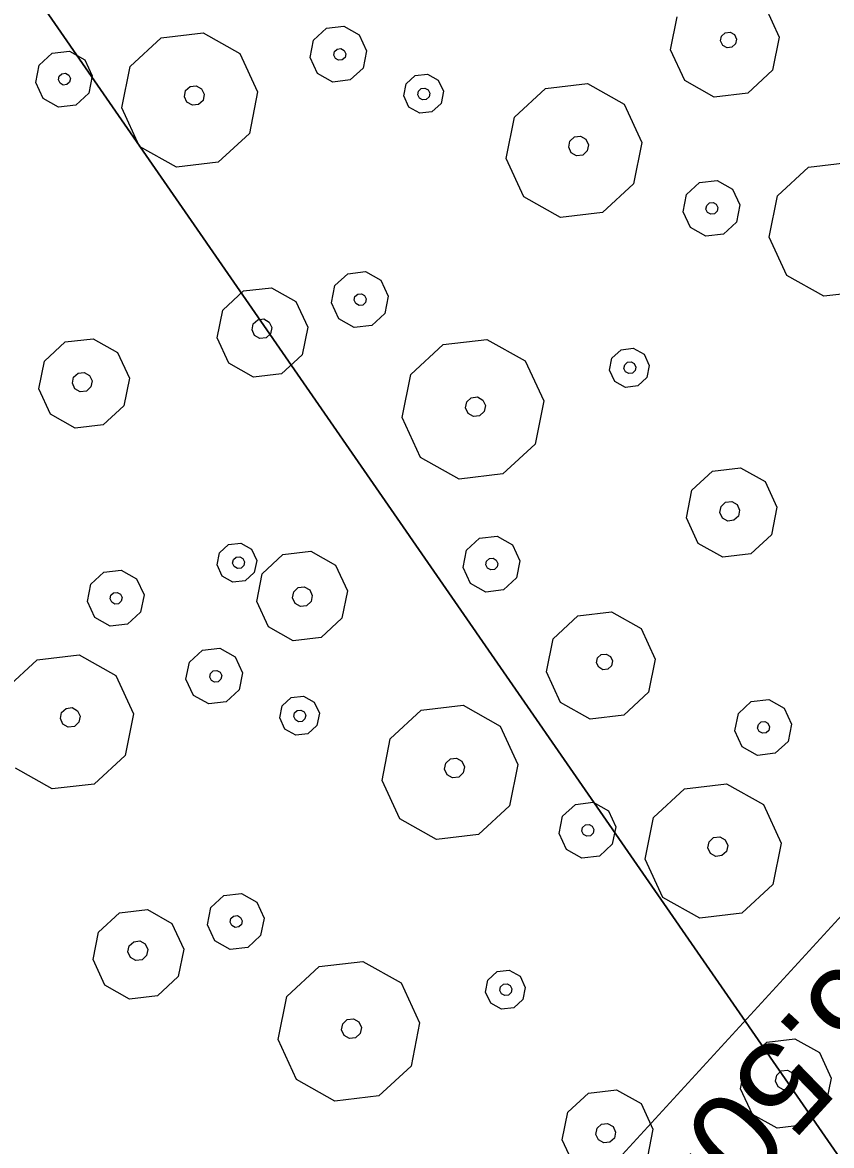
# Model space of a CAD drawing. Header units: metres. Extents: x -2858 to 512, y -1995 to 1252.
# Drawn here: x -947.26 to -944.988, y -864.477 to -861.324 of the extents above; entities that cross this region are included whole.
import ezdxf
from ezdxf.enums import TextEntityAlignment as Align

# ---------------------------------------------------------------- set-up
doc = ezdxf.new("R2010")
doc.units = ezdxf.units.M
doc.layers.add('Calque commun', color=7, linetype='Continuous')
doc.layers.add('Textes', color=7, linetype='Continuous')
doc.styles.add('Arial17', font='arial.ttf', dxfattribs={"height": 0.253354})

# ---------------------------------------------------------------- blocks, each defined once
blk = doc.blocks.new('toitvillacinqbismi9')
at = {"layer": 'Calque commun', "color": 9, "linetype": 'Continuous', "lineweight": -2}
mesh = blk.add_polyface(dxfattribs=at)
corners = [(17.0215, 33.5933), (10.4215, 26.4286), (17.0215, 24.5933), (-2.569, 33.5933), (10.6215, 35.4286), (-2.569, 35.4286), (10.4215, 24.5933), (-8.969, 33.5933), (-8.9785, 24.5933), (-2.3861, 26.4286), (-2.3861, 24.5933), (10.6215, 33.5933), (17.8815, 39.3192), (17.8815, 45.9286), (8.8815, 45.9286), (8.8815, 39.3192)]
mesh.append_faces([[corners[k] for k in face] for face in [(12, 13, 14, 15)]], dxfattribs={"color": 9})
mesh.append_faces([[corners[k] for k in face] for face in [(3, 4, 5)]], dxfattribs={"vtx0": -1, "color": 9})
mesh.append_faces([[corners[k] for k in face] for face in [(0, 1, 2)]], dxfattribs={"vtx0": -1, "vtx1": -1, "color": 9})
mesh.append_faces([[corners[k] for k in face] for face in [(11, 3, 1)]], dxfattribs={"vtx0": -1, "vtx1": -1, "vtx2": -1, "color": 9})
mesh.append_faces([[corners[k] for k in face] for face in [(3, 9, 1)]], dxfattribs={"vtx0": -1, "vtx2": -1, "color": 9})
mesh.append_faces([[corners[k] for k in face] for face in [(7, 8, 9), (0, 11, 1), (3, 7, 9), (11, 4, 3)]], dxfattribs={"vtx1": -1, "vtx2": -1, "color": 9})
mesh.append_faces([[corners[k] for k in face] for face in [(1, 6, 2), (8, 10, 9)]], dxfattribs={"vtx2": -1, "color": 9})
blk = doc.blocks.new('pattern')
at = {"layer": 'Calque commun', "color": 54, "linetype": 'Continuous', "lineweight": 9}
for p, q in [((66.4302, 72.1692), (66.4984, 72.2094)), ((66.4984, 72.2094), (66.5771, 72.2019)), ((66.5771, 72.2019), (66.6364, 72.1496)), ((66.3988, 72.0966), (66.4302, 72.1692)), ((66.6364, 72.1496), (66.6536, 72.0724)), ((66.416, 72.0194), (66.3988, 72.0966)), ((66.4918, 72.0793), (66.4986, 72.0951)), ((66.4955, 72.0624), (66.4918, 72.0793)), ((66.4986, 72.0951), (66.5135, 72.1039)), ((66.5135, 72.1039), (66.5308, 72.1023)), ((66.5308, 72.1023), (66.5437, 72.0909)), ((66.5437, 72.0909), (66.5475, 72.074)), ((66.5085, 72.0509), (66.4955, 72.0624)), ((66.5257, 72.0493), (66.5085, 72.0509)), ((66.5406, 72.0581), (66.5257, 72.0493)), ((66.5475, 72.074), (66.5406, 72.0581)), ((66.6536, 72.0724), (66.6221, 71.9998)), ((66.4753, 71.9671), (66.416, 72.0194)), ((66.6221, 71.9998), (66.554, 71.9596)), ((66.554, 71.9596), (66.4753, 71.9671)), ((66.8708, 71.8916), (66.9389, 71.9319)), ((66.8393, 71.8191), (66.8708, 71.8916)), ((66.9467, 71.8191), (66.9616, 71.8279)), ((66.9616, 71.8279), (66.9788, 71.8262)), ((66.9788, 71.8262), (66.9918, 71.8148)), ((66.8565, 71.7419), (66.8393, 71.8191)), ((66.9398, 71.8032), (66.9467, 71.8191)), ((66.9435, 71.7863), (66.9398, 71.8032)), ((66.9955, 71.7979), (66.9886, 71.782)), ((66.9918, 71.8148), (66.9955, 71.7979)), ((67.0942, 71.7948), (67.0627, 71.7222)), ((66.9565, 71.7749), (66.9435, 71.7863)), ((66.9737, 71.7732), (66.9565, 71.7749)), ((66.9886, 71.782), (66.9737, 71.7732)), ((66.9158, 71.6895), (66.8565, 71.7419)), ((67.0627, 71.7222), (66.9946, 71.682)), ((66.0324, 71.6241), (66.1345, 71.6844)), ((66.1345, 71.6844), (66.2527, 71.6732)), ((66.2527, 71.6732), (66.3416, 71.5946)), ((66.9946, 71.682), (66.9158, 71.6895)), ((65.9851, 71.5152), (66.0324, 71.6241)), ((66.3416, 71.5946), (66.3674, 71.4788)), ((66.0109, 71.3994), (65.9851, 71.5152)), ((66.1304, 71.501), (66.1373, 71.5169)), ((66.1373, 71.5169), (66.1522, 71.5257)), ((66.1522, 71.5257), (66.1694, 71.524)), ((66.1694, 71.524), (66.1824, 71.5126)), ((66.1824, 71.5126), (66.1862, 71.4957)), ((66.1342, 71.4841), (66.1304, 71.501)), ((66.1472, 71.4727), (66.1342, 71.4841)), ((66.1793, 71.4798), (66.1644, 71.471)), ((66.1862, 71.4957), (66.1793, 71.4798)), ((66.3674, 71.4788), (66.3202, 71.3699)), ((65.7639, 71.423), (65.8065, 71.4482)), ((65.8065, 71.4482), (65.8557, 71.4435)), ((66.1644, 71.471), (66.1472, 71.4727)), ((65.7442, 71.3777), (65.7639, 71.423)), ((65.8557, 71.4435), (65.8928, 71.4108)), ((65.8105, 71.3821), (65.8195, 71.3874)), ((65.8195, 71.3874), (65.8298, 71.3864)), ((65.8298, 71.3864), (65.8376, 71.3795)), ((65.8928, 71.4108), (65.9035, 71.3625)), ((66.0999, 71.3209), (66.0109, 71.3994)), ((65.755, 71.3294), (65.7442, 71.3777)), ((65.8064, 71.3725), (65.8105, 71.3821)), ((65.8087, 71.3624), (65.8064, 71.3725)), ((65.8165, 71.3555), (65.8087, 71.3624)), ((65.8268, 71.3546), (65.8165, 71.3555)), ((65.8357, 71.3598), (65.8268, 71.3546)), ((65.8399, 71.3694), (65.8357, 71.3598)), ((65.8376, 71.3795), (65.8399, 71.3694)), ((65.9035, 71.3625), (65.8838, 71.3171)), ((66.3202, 71.3699), (66.218, 71.3096)), ((66.7998, 71.3274), (66.8136, 71.3591)), ((66.8136, 71.3591), (66.8434, 71.3767)), ((66.8434, 71.3767), (66.8778, 71.3734)), ((66.8778, 71.3734), (66.9038, 71.3505)), ((65.792, 71.2967), (65.755, 71.3294)), ((66.218, 71.3096), (66.0999, 71.3209)), ((66.8073, 71.2936), (66.7998, 71.3274)), ((66.8376, 71.3245), (66.8417, 71.334)), ((66.8398, 71.3144), (66.8376, 71.3245)), ((66.8417, 71.334), (66.8507, 71.3393)), ((66.8507, 71.3393), (66.861, 71.3383)), ((66.861, 71.3383), (66.8688, 71.3315)), ((66.871, 71.3213), (66.8669, 71.3118)), ((66.8688, 71.3315), (66.871, 71.3213)), ((66.9038, 71.3505), (66.9113, 71.3167)), ((65.8413, 71.292), (65.792, 71.2967)), ((65.8838, 71.3171), (65.8413, 71.292)), ((66.8333, 71.2707), (66.8073, 71.2936)), ((66.8476, 71.3075), (66.8398, 71.3144)), ((66.858, 71.3065), (66.8476, 71.3075)), ((66.8669, 71.3118), (66.858, 71.3065)), ((66.9113, 71.3167), (66.8975, 71.285)), ((66.3082, 71.2481), (66.3508, 71.2732)), ((66.3508, 71.2732), (66.4, 71.2685)), ((66.4, 71.2685), (66.4371, 71.2358)), ((66.8677, 71.2674), (66.8333, 71.2707)), ((66.8975, 71.285), (66.8677, 71.2674)), ((67.0853, 71.2048), (67.1917, 71.2676)), ((67.1917, 71.2676), (67.3148, 71.2559)), ((66.2885, 71.2027), (66.3082, 71.2481)), ((66.4371, 71.2358), (66.4478, 71.1875)), ((67.3148, 71.2559), (67.4074, 71.1741)), ((66.2993, 71.1544), (66.2885, 71.2027)), ((66.3507, 71.1976), (66.3549, 71.2071)), ((66.353, 71.1874), (66.3507, 71.1976)), ((66.3549, 71.2071), (66.3638, 71.2124)), ((66.3638, 71.2124), (66.3741, 71.2114)), ((66.3741, 71.2114), (66.3819, 71.2045)), ((66.3842, 71.1944), (66.3801, 71.1849)), ((66.3819, 71.2045), (66.3842, 71.1944)), ((67.0361, 71.0914), (67.0853, 71.2048)), ((66.3608, 71.1806), (66.353, 71.1874)), ((66.3711, 71.1796), (66.3608, 71.1806)), ((66.3801, 71.1849), (66.3711, 71.1796)), ((66.4478, 71.1875), (66.4281, 71.1422)), ((67.4074, 71.1741), (67.4343, 71.0534)), ((66.3364, 71.1217), (66.2993, 71.1544)), ((66.4281, 71.1422), (66.3856, 71.117)), ((66.3856, 71.117), (66.3364, 71.1217)), ((67.2042, 71.0915), (67.2191, 71.1003)), ((67.2191, 71.1003), (67.2363, 71.0987)), ((67.063, 70.9707), (67.0361, 71.0914)), ((67.1973, 71.0756), (67.2042, 71.0915)), ((67.2011, 71.0588), (67.1973, 71.0756)), ((67.2363, 71.0987), (67.2493, 71.0872)), ((67.2531, 71.0703), (67.2462, 71.0545)), ((67.2493, 71.0872), (67.2531, 71.0703)), ((65.8833, 71.0161), (65.965, 71.0643)), ((65.965, 71.0643), (66.0595, 71.0553)), ((66.0595, 71.0553), (66.1307, 70.9925)), ((67.2141, 71.0473), (67.2011, 71.0588)), ((67.2313, 71.0457), (67.2141, 71.0473)), ((67.2462, 71.0545), (67.2313, 71.0457)), ((67.4343, 71.0534), (67.3851, 70.94)), ((65.3376, 70.9865), (65.4058, 71.0267)), ((65.4058, 71.0267), (65.4845, 71.0192)), ((65.4845, 71.0192), (65.5438, 70.9668)), ((65.8455, 70.929), (65.8833, 71.0161)), ((65.3062, 70.9139), (65.3376, 70.9865)), ((66.1307, 70.9925), (66.1513, 70.8998)), ((66.3608, 70.9261), (66.463, 70.9865)), ((66.463, 70.9865), (66.5811, 70.9752)), ((66.5811, 70.9752), (66.6701, 70.8967)), ((65.5438, 70.9668), (65.561, 70.8896)), ((67.1557, 70.8889), (67.063, 70.9707)), ((65.3234, 70.8367), (65.3062, 70.9139)), ((65.4066, 70.898), (65.4135, 70.9139)), ((65.4135, 70.9139), (65.4284, 70.9227)), ((65.4284, 70.9227), (65.4456, 70.9211)), ((65.4456, 70.9211), (65.4586, 70.9096)), ((65.8661, 70.8363), (65.8455, 70.929)), ((65.9617, 70.9176), (65.9672, 70.9303)), ((65.9647, 70.9041), (65.9617, 70.9176)), ((65.9672, 70.9303), (65.9792, 70.9373)), ((65.9792, 70.9373), (65.9929, 70.936)), ((65.9929, 70.936), (66.0033, 70.9269)), ((66.0063, 70.9134), (66.0008, 70.9007)), ((66.0033, 70.9269), (66.0063, 70.9134)), ((66.3136, 70.8173), (66.3608, 70.9261)), ((67.3851, 70.94), (67.2787, 70.8772)), ((65.4104, 70.8811), (65.4066, 70.898)), ((65.4233, 70.8697), (65.4104, 70.8811)), ((65.4623, 70.8927), (65.4555, 70.8768)), ((65.4586, 70.9096), (65.4623, 70.8927)), ((65.561, 70.8896), (65.5295, 70.817)), ((65.9751, 70.8949), (65.9647, 70.9041)), ((65.9889, 70.8936), (65.9751, 70.8949)), ((66.0008, 70.9007), (65.9889, 70.8936)), ((66.1513, 70.8998), (66.1136, 70.8128)), ((66.6701, 70.8967), (66.6959, 70.7809)), ((67.2787, 70.8772), (67.1557, 70.8889)), ((65.4406, 70.868), (65.4233, 70.8697)), ((65.4555, 70.8768), (65.4406, 70.868)), ((65.3827, 70.7843), (65.3234, 70.8367)), ((65.5295, 70.817), (65.4614, 70.7768)), ((65.9373, 70.7735), (65.8661, 70.8363)), ((66.3394, 70.7014), (66.3136, 70.8173)), ((66.4589, 70.8031), (66.4658, 70.8189)), ((66.4658, 70.8189), (66.4807, 70.8277)), ((66.4807, 70.8277), (66.4979, 70.8261)), ((66.4979, 70.8261), (66.5109, 70.8146)), ((65.4614, 70.7768), (65.3827, 70.7843)), ((66.1136, 70.8128), (66.0318, 70.7645)), ((66.4626, 70.7862), (66.4589, 70.8031)), ((66.4756, 70.7747), (66.4626, 70.7862)), ((66.5146, 70.7977), (66.5078, 70.7819)), ((66.5109, 70.8146), (66.5146, 70.7977)), ((64.7195, 70.768), (64.8084, 70.6894)), ((66.0318, 70.7645), (65.9373, 70.7735)), ((66.4929, 70.7731), (66.4756, 70.7747)), ((66.5078, 70.7819), (66.4929, 70.7731)), ((66.6959, 70.7809), (66.6487, 70.672)), ((66.4284, 70.6229), (66.3394, 70.7014)), ((67.1577, 70.6832), (67.2003, 70.7084)), ((67.2003, 70.7084), (67.2495, 70.7037)), ((67.2495, 70.7037), (67.2865, 70.6709)), ((64.8084, 70.6894), (64.8342, 70.5736)), ((66.6487, 70.672), (66.5465, 70.6117)), ((67.138, 70.6379), (67.1577, 70.6832)), ((67.2865, 70.6709), (67.2973, 70.6227)), ((67.1488, 70.5896), (67.138, 70.6379)), ((67.2002, 70.6327), (67.2043, 70.6423)), ((67.2025, 70.6226), (67.2002, 70.6327)), ((67.2043, 70.6423), (67.2133, 70.6475)), ((67.2133, 70.6475), (67.2236, 70.6466)), ((67.2236, 70.6466), (67.2314, 70.6397)), ((67.2337, 70.6295), (67.2295, 70.62)), ((67.2314, 70.6397), (67.2337, 70.6295)), ((66.5465, 70.6117), (66.4284, 70.6229)), ((67.2103, 70.6157), (67.2025, 70.6226)), ((67.2206, 70.6147), (67.2103, 70.6157)), ((67.2295, 70.62), (67.2206, 70.6147)), ((67.2973, 70.6227), (67.2776, 70.5773)), ((67.3727, 70.5729), (67.4409, 70.6131)), ((67.4409, 70.6131), (67.5196, 70.6056)), ((67.5196, 70.6056), (67.5789, 70.5532)), ((64.8342, 70.5736), (64.787, 70.4647)), ((65.9312, 70.5488), (65.9737, 70.5739)), ((65.9737, 70.5739), (66.0229, 70.5692)), ((66.0229, 70.5692), (66.06, 70.5365)), ((67.1858, 70.5569), (67.1488, 70.5896)), ((67.2776, 70.5773), (67.235, 70.5522)), ((67.3413, 70.5003), (67.3727, 70.5729)), ((65.9115, 70.5034), (65.9312, 70.5488)), ((66.06, 70.5365), (66.0708, 70.4882)), ((67.235, 70.5522), (67.1858, 70.5569)), ((67.5789, 70.5532), (67.5961, 70.476)), ((65.9222, 70.4551), (65.9115, 70.5034)), ((65.9737, 70.4983), (65.9778, 70.5078)), ((65.9778, 70.5078), (65.9867, 70.5131)), ((65.9867, 70.5131), (65.9971, 70.5121)), ((65.9971, 70.5121), (66.0049, 70.5052)), ((66.0049, 70.5052), (66.0071, 70.4951)), ((67.4411, 70.4988), (67.456, 70.5076)), ((67.456, 70.5076), (67.4733, 70.5059)), ((67.4733, 70.5059), (67.4862, 70.4945)), ((64.5667, 70.4157), (64.4778, 70.4942)), ((65.2804, 70.4539), (65.3102, 70.4715)), ((65.3102, 70.4715), (65.3447, 70.4682)), ((65.9759, 70.4882), (65.9737, 70.4983)), ((65.9837, 70.4813), (65.9759, 70.4882)), ((65.9941, 70.4803), (65.9837, 70.4813)), ((66.003, 70.4856), (65.9941, 70.4803)), ((66.0071, 70.4951), (66.003, 70.4856)), ((66.0708, 70.4882), (66.0511, 70.4429)), ((67.3585, 70.4231), (67.3413, 70.5003)), ((67.4343, 70.4829), (67.4411, 70.4988)), ((67.438, 70.466), (67.4343, 70.4829)), ((67.49, 70.4776), (67.4831, 70.4617)), ((67.4862, 70.4945), (67.49, 70.4776)), ((67.5961, 70.476), (67.5646, 70.4034)), ((64.787, 70.4647), (64.6849, 70.4044)), ((65.2666, 70.4222), (65.2804, 70.4539)), ((65.3447, 70.4682), (65.3706, 70.4453)), ((65.3706, 70.4453), (65.3781, 70.4116)), ((65.9593, 70.4224), (65.9222, 70.4551)), ((66.0511, 70.4429), (66.0085, 70.4177)), ((67.451, 70.4546), (67.438, 70.466)), ((67.4682, 70.4529), (67.451, 70.4546)), ((67.4831, 70.4617), (67.4682, 70.4529)), ((64.6849, 70.4044), (64.5667, 70.4157)), ((65.2742, 70.3884), (65.2666, 70.4222)), ((65.3044, 70.4193), (65.3085, 70.4289)), ((65.3067, 70.4092), (65.3044, 70.4193)), ((65.3145, 70.4023), (65.3067, 70.4092)), ((65.3085, 70.4289), (65.3175, 70.4341)), ((65.3175, 70.4341), (65.3278, 70.4331)), ((65.3337, 70.4066), (65.3248, 70.4013)), ((65.3278, 70.4331), (65.3356, 70.4263)), ((65.3379, 70.4161), (65.3337, 70.4066)), ((65.3356, 70.4263), (65.3379, 70.4161)), ((65.3781, 70.4116), (65.3644, 70.3798)), ((66.0085, 70.4177), (65.9593, 70.4224)), ((66.6117, 70.3834), (66.6255, 70.4152)), ((66.6255, 70.4152), (66.6553, 70.4328)), ((66.6553, 70.4328), (66.6897, 70.4295)), ((66.6897, 70.4295), (66.7157, 70.4066)), ((66.7157, 70.4066), (66.7232, 70.3728)), ((67.4178, 70.3707), (67.3585, 70.4231)), ((65.3001, 70.3655), (65.2742, 70.3884)), ((65.3248, 70.4013), (65.3145, 70.4023)), ((65.3644, 70.3798), (65.3346, 70.3622)), ((66.6192, 70.3497), (66.6117, 70.3834)), ((66.6511, 70.3807), (66.6553, 70.3902)), ((66.6534, 70.3706), (66.6511, 70.3807)), ((66.6553, 70.3902), (66.6642, 70.3955)), ((66.6642, 70.3955), (66.6746, 70.3945)), ((66.6746, 70.3945), (66.6823, 70.3876)), ((66.6846, 70.3775), (66.6805, 70.368)), ((66.6823, 70.3876), (66.6846, 70.3775)), ((67.5646, 70.4034), (67.4965, 70.3632)), ((64.7554, 70.2975), (64.775, 70.3429)), ((64.775, 70.3429), (64.8176, 70.368)), ((64.8176, 70.368), (64.8668, 70.3633)), ((64.8668, 70.3633), (64.9039, 70.3306)), ((65.3346, 70.3622), (65.3001, 70.3655)), ((65.5521, 70.2996), (65.6586, 70.3624)), ((65.6586, 70.3624), (65.7816, 70.3507)), ((65.7816, 70.3507), (65.8743, 70.2689)), ((66.6452, 70.3268), (66.6192, 70.3497)), ((66.6612, 70.3637), (66.6534, 70.3706)), ((66.6715, 70.3627), (66.6612, 70.3637)), ((66.6805, 70.368), (66.6715, 70.3627)), ((66.7232, 70.3728), (66.7094, 70.3411)), ((67.4965, 70.3632), (67.4178, 70.3707)), ((64.9039, 70.3306), (64.9146, 70.2823)), ((66.6796, 70.3235), (66.6452, 70.3268)), ((66.7094, 70.3411), (66.6796, 70.3235)), ((64.7661, 70.2492), (64.7554, 70.2975)), ((64.8176, 70.2924), (64.8217, 70.3019)), ((64.8198, 70.2822), (64.8176, 70.2924)), ((64.8276, 70.2754), (64.8198, 70.2822)), ((64.8217, 70.3019), (64.8306, 70.3072)), ((64.8306, 70.3072), (64.841, 70.3062)), ((64.841, 70.3062), (64.8487, 70.2993)), ((64.851, 70.2892), (64.8469, 70.2797)), ((64.8487, 70.2993), (64.851, 70.2892)), ((64.9146, 70.2823), (64.895, 70.237)), ((65.5029, 70.1862), (65.5521, 70.2996)), ((66.3167, 70.2442), (66.3849, 70.2844)), ((66.3849, 70.2844), (66.4636, 70.2769)), ((64.8032, 70.2165), (64.7661, 70.2492)), ((64.8379, 70.2744), (64.8276, 70.2754)), ((64.8469, 70.2797), (64.8379, 70.2744)), ((65.8743, 70.2689), (65.9011, 70.1482)), ((66.4636, 70.2769), (66.5229, 70.2245)), ((64.895, 70.237), (64.8524, 70.2118)), ((66.2853, 70.1716), (66.3167, 70.2442)), ((66.5229, 70.2245), (66.5401, 70.1473)), ((64.8524, 70.2118), (64.8032, 70.2165)), ((65.5298, 70.0655), (65.5029, 70.1862)), ((65.6642, 70.1705), (65.671, 70.1863)), ((65.671, 70.1863), (65.6859, 70.1951)), ((65.6859, 70.1951), (65.7032, 70.1935)), ((65.7032, 70.1935), (65.7161, 70.182)), ((66.3924, 70.1798), (66.4073, 70.1886)), ((66.4073, 70.1886), (66.4245, 70.1869)), ((66.4245, 70.1869), (66.4375, 70.1755)), ((66.6845, 70.1785), (66.727, 70.2037)), ((66.727, 70.2037), (66.7763, 70.199)), ((66.7763, 70.199), (66.8133, 70.1662)), ((64.3501, 70.1109), (64.4318, 70.1591)), ((64.4318, 70.1591), (64.5263, 70.1501)), ((65.6679, 70.1536), (65.6642, 70.1705)), ((65.7199, 70.1651), (65.713, 70.1493)), ((65.7161, 70.182), (65.7199, 70.1651)), ((66.3025, 70.0944), (66.2853, 70.1716)), ((66.3855, 70.1639), (66.3924, 70.1798)), ((66.3893, 70.147), (66.3855, 70.1639)), ((66.4413, 70.1586), (66.4344, 70.1427)), ((66.4375, 70.1755), (66.4413, 70.1586)), ((66.6648, 70.1332), (66.6845, 70.1785)), ((66.8133, 70.1662), (66.8241, 70.118)), ((64.5263, 70.1501), (64.5975, 70.0873)), ((65.6809, 70.1421), (65.6679, 70.1536)), ((65.6981, 70.1405), (65.6809, 70.1421)), ((65.713, 70.1493), (65.6981, 70.1405)), ((65.9011, 70.1482), (65.852, 70.0348)), ((66.4022, 70.1355), (66.3893, 70.147)), ((66.4195, 70.1339), (66.4022, 70.1355)), ((66.4344, 70.1427), (66.4195, 70.1339)), ((66.5401, 70.1473), (66.5087, 70.0747)), ((66.6756, 70.0849), (66.6648, 70.1332)), ((66.7257, 70.131), (66.7298, 70.1405)), ((66.728, 70.1208), (66.7257, 70.131)), ((66.7298, 70.1405), (66.7388, 70.1458)), ((66.7388, 70.1458), (66.7491, 70.1448)), ((66.7491, 70.1448), (66.7569, 70.1379)), ((66.7591, 70.1278), (66.755, 70.1182)), ((66.7569, 70.1379), (66.7591, 70.1278)), ((64.3123, 70.0238), (64.3501, 70.1109)), ((66.3618, 70.042), (66.3025, 70.0944)), ((66.7357, 70.114), (66.728, 70.1208)), ((66.7461, 70.113), (66.7357, 70.114)), ((66.755, 70.1182), (66.7461, 70.113)), ((66.8241, 70.118), (66.8044, 70.0726)), ((64.5975, 70.0873), (64.6181, 69.9947)), ((64.8276, 70.0209), (64.9298, 70.0813)), ((64.9298, 70.0813), (65.0479, 70.07)), ((65.0479, 70.07), (65.1369, 69.9915)), ((65.6225, 69.9837), (65.5298, 70.0655)), ((66.5087, 70.0747), (66.4405, 70.0345)), ((66.7126, 70.0522), (66.6756, 70.0849)), ((66.8044, 70.0726), (66.7618, 70.0475)), ((66.9749, 70.0277), (67.077, 70.0881)), ((67.077, 70.0881), (67.1952, 70.0768)), ((67.1952, 70.0768), (67.2841, 69.9983)), ((64.4341, 70.0251), (64.446, 70.0322)), ((64.446, 70.0322), (64.4598, 70.0308)), ((64.4598, 70.0308), (64.4701, 70.0217)), ((65.852, 70.0348), (65.7455, 69.972)), ((66.4405, 70.0345), (66.3618, 70.042)), ((66.7618, 70.0475), (66.7126, 70.0522)), ((66.9276, 69.9189), (66.9749, 70.0277)), ((64.4286, 70.0124), (64.4341, 70.0251)), ((64.4316, 69.9989), (64.4286, 70.0124)), ((64.4419, 69.9897), (64.4316, 69.9989)), ((64.4732, 70.0082), (64.4677, 69.9955)), ((64.4701, 70.0217), (64.4732, 70.0082)), ((64.7804, 69.9121), (64.8276, 70.0209)), ((66.4093, 69.9659), (66.4231, 69.9977)), ((66.4231, 69.9977), (66.4529, 70.0153)), ((66.4529, 70.0153), (66.4873, 70.012)), ((66.4873, 70.012), (66.5133, 69.9891)), ((67.2841, 69.9983), (67.3099, 69.8824)), ((64.4557, 69.9884), (64.4419, 69.9897)), ((64.4677, 69.9955), (64.4557, 69.9884)), ((64.6181, 69.9947), (64.5804, 69.9076)), ((65.1369, 69.9915), (65.1627, 69.8757)), ((65.7455, 69.972), (65.6225, 69.9837)), ((66.4168, 69.9321), (66.4093, 69.9659)), ((66.445, 69.9656), (66.4491, 69.9751)), ((66.4472, 69.9554), (66.445, 69.9656)), ((66.4491, 69.9751), (66.458, 69.9804)), ((66.458, 69.9804), (66.4684, 69.9794)), ((66.4684, 69.9794), (66.4761, 69.9725)), ((66.4761, 69.9725), (66.4784, 69.9624)), ((66.5133, 69.9891), (66.5208, 69.9553)), ((66.455, 69.9485), (66.4472, 69.9554)), ((66.4653, 69.9476), (66.455, 69.9485)), ((66.4743, 69.9528), (66.4653, 69.9476)), ((66.4784, 69.9624), (66.4743, 69.9528)), ((66.5208, 69.9553), (66.507, 69.9235)), ((64.5804, 69.9076), (64.4986, 69.8593)), ((64.8062, 69.7962), (64.7804, 69.9121)), ((64.9257, 69.8979), (64.9326, 69.9137)), ((64.9326, 69.9137), (64.9475, 69.9225)), ((64.9475, 69.9225), (64.9647, 69.9209)), ((64.9647, 69.9209), (64.9777, 69.9094)), ((64.9777, 69.9094), (64.9815, 69.8926)), ((66.4428, 69.9092), (66.4168, 69.9321)), ((66.4772, 69.906), (66.4428, 69.9092)), ((66.507, 69.9235), (66.4772, 69.906)), ((66.9534, 69.803), (66.9276, 69.9189)), ((67.0729, 69.9046), (67.0798, 69.9205)), ((67.0767, 69.8877), (67.0729, 69.9046)), ((67.0798, 69.9205), (67.0947, 69.9293)), ((67.0947, 69.9293), (67.1119, 69.9277)), ((67.1119, 69.9277), (67.1249, 69.9162)), ((67.1249, 69.9162), (67.1287, 69.8993)), ((64.9295, 69.881), (64.9257, 69.8979)), ((64.9424, 69.8695), (64.9295, 69.881)), ((64.9746, 69.8767), (64.9597, 69.8679)), ((64.9815, 69.8926), (64.9746, 69.8767)), ((65.1627, 69.8757), (65.1155, 69.7668)), ((67.0897, 69.8763), (67.0767, 69.8877)), ((67.1069, 69.8747), (67.0897, 69.8763)), ((67.1218, 69.8835), (67.1069, 69.8747)), ((67.1287, 69.8993), (67.1218, 69.8835)), ((64.9597, 69.8679), (64.9424, 69.8695)), ((66.7064, 69.8267), (66.749, 69.8518)), ((66.749, 69.8518), (66.7982, 69.8471)), ((66.7982, 69.8471), (66.8353, 69.8144)), ((66.6867, 69.7813), (66.7064, 69.8267)), ((66.8353, 69.8144), (66.846, 69.7661)), ((64.8952, 69.7177), (64.8062, 69.7962)), ((65.6048, 69.7327), (65.6245, 69.778)), ((65.6245, 69.778), (65.6671, 69.8032)), ((65.6671, 69.8032), (65.7163, 69.7985)), ((65.7163, 69.7985), (65.7534, 69.7657)), ((66.6975, 69.733), (66.6867, 69.7813)), ((66.7489, 69.7762), (66.7531, 69.7857)), ((66.7512, 69.7661), (66.7489, 69.7762)), ((66.7531, 69.7857), (66.762, 69.791)), ((66.762, 69.791), (66.7723, 69.79)), ((66.7723, 69.79), (66.7801, 69.7831)), ((66.7801, 69.7831), (66.7824, 69.773)), ((67.0424, 69.7245), (66.9534, 69.803)), ((65.1155, 69.7668), (65.0133, 69.7065)), ((65.7534, 69.7657), (65.7641, 69.7175)), ((66.759, 69.7592), (66.7512, 69.7661)), ((66.7693, 69.7582), (66.759, 69.7592)), ((66.7782, 69.7635), (66.7693, 69.7582)), ((66.7824, 69.773), (66.7782, 69.7635)), ((66.846, 69.7661), (66.8263, 69.7208)), ((65.0133, 69.7065), (64.8952, 69.7177)), ((65.6156, 69.6844), (65.6048, 69.7327)), ((65.667, 69.7275), (65.6712, 69.7371)), ((65.6693, 69.7174), (65.667, 69.7275)), ((65.6771, 69.7105), (65.6693, 69.7174)), ((65.6712, 69.7371), (65.6801, 69.7423)), ((65.6801, 69.7423), (65.6904, 69.7414)), ((65.6964, 69.7148), (65.6874, 69.7095)), ((65.6904, 69.7414), (65.6982, 69.7345)), ((65.7005, 69.7244), (65.6964, 69.7148)), ((65.6982, 69.7345), (65.7005, 69.7244)), ((65.7641, 69.7175), (65.7445, 69.6721)), ((66.7345, 69.7003), (66.6975, 69.733)), ((66.8263, 69.7208), (66.7838, 69.6956)), ((67.1605, 69.7132), (67.0424, 69.7245)), ((65.6527, 69.6517), (65.6156, 69.6844)), ((65.6874, 69.7095), (65.6771, 69.7105)), ((65.8396, 69.6677), (65.9077, 69.7079)), ((65.9077, 69.7079), (65.9864, 69.7004)), ((65.9864, 69.7004), (66.0457, 69.648)), ((66.7838, 69.6956), (66.7345, 69.7003)), ((65.7019, 69.647), (65.6527, 69.6517)), ((65.7445, 69.6721), (65.7019, 69.647)), ((65.8081, 69.5951), (65.8396, 69.6677)), ((66.0457, 69.648), (66.0629, 69.5708)), ((65.8253, 69.5179), (65.8081, 69.5951)), ((65.9011, 69.5777), (65.908, 69.5936)), ((65.908, 69.5936), (65.9229, 69.6024)), ((65.9229, 69.6024), (65.9401, 69.6007)), ((65.9401, 69.6007), (65.9531, 69.5893)), ((65.9531, 69.5893), (65.9568, 69.5724)), ((65.9048, 69.5608), (65.9011, 69.5777)), ((65.9178, 69.5494), (65.9048, 69.5608)), ((65.95, 69.5565), (65.9351, 69.5477)), ((65.9568, 69.5724), (65.95, 69.5565)), ((66.0629, 69.5708), (66.0315, 69.4982)), ((65.0923, 69.51), (65.1221, 69.5276)), ((65.1221, 69.5276), (65.1566, 69.5243)), ((65.1566, 69.5243), (65.1825, 69.5014)), ((65.9351, 69.5477), (65.9178, 69.5494)), ((65.0785, 69.4783), (65.0923, 69.51)), ((65.1825, 69.5014), (65.19, 69.4676)), ((65.8846, 69.4655), (65.8253, 69.5179)), ((66.0315, 69.4982), (65.9633, 69.458)), ((65.0861, 69.4445), (65.0785, 69.4783)), ((65.118, 69.4755), (65.1221, 69.485)), ((65.1202, 69.4654), (65.118, 69.4755)), ((65.128, 69.4585), (65.1202, 69.4654)), ((65.1221, 69.485), (65.131, 69.4903)), ((65.131, 69.4903), (65.1414, 69.4893)), ((65.1473, 69.4628), (65.1383, 69.4575)), ((65.1414, 69.4893), (65.1492, 69.4824)), ((65.1514, 69.4723), (65.1473, 69.4628)), ((65.1492, 69.4824), (65.1514, 69.4723)), ((65.19, 69.4676), (65.1763, 69.4359)), ((65.9633, 69.458), (65.8846, 69.4655)), ((65.112, 69.4216), (65.0861, 69.4445)), ((65.1383, 69.4575), (65.128, 69.4585)), ((65.1763, 69.4359), (65.1465, 69.4183)), ((66.2801, 69.3901), (66.3483, 69.4303)), ((66.3483, 69.4303), (66.427, 69.4228)), ((65.1465, 69.4183), (65.112, 69.4216)), ((66.427, 69.4228), (66.4863, 69.3705)), ((66.2487, 69.3175), (66.2801, 69.3901)), ((66.4863, 69.3705), (66.5035, 69.2932)), ((66.2659, 69.2403), (66.2487, 69.3175)), ((66.3491, 69.3017), (66.356, 69.3175)), ((66.356, 69.3175), (66.3709, 69.3263)), ((66.3709, 69.3263), (66.3881, 69.3247)), ((66.3881, 69.3247), (66.4011, 69.3132)), ((66.4011, 69.3132), (66.4048, 69.2964)), ((65.1316, 69.228), (65.1513, 69.2733)), ((65.1513, 69.2733), (65.1939, 69.2985)), ((65.1939, 69.2985), (65.2431, 69.2938)), ((65.2431, 69.2938), (65.2802, 69.261)), ((66.3529, 69.2848), (66.3491, 69.3017)), ((66.3658, 69.2733), (66.3529, 69.2848)), ((66.3831, 69.2717), (66.3658, 69.2733)), ((66.398, 69.2805), (66.3831, 69.2717)), ((66.4048, 69.2964), (66.398, 69.2805)), ((66.5035, 69.2932), (66.472, 69.2207)), ((65.1967, 69.2353), (65.2056, 69.2406)), ((65.2056, 69.2406), (65.2159, 69.2396)), ((65.2159, 69.2396), (65.2237, 69.2327)), ((65.2802, 69.261), (65.2909, 69.2128)), ((66.3252, 69.1879), (66.2659, 69.2403)), ((65.1424, 69.1797), (65.1316, 69.228)), ((65.1925, 69.2258), (65.1967, 69.2353)), ((65.1948, 69.2156), (65.1925, 69.2258)), ((65.2026, 69.2088), (65.1948, 69.2156)), ((65.2129, 69.2078), (65.2026, 69.2088)), ((65.2218, 69.2131), (65.2129, 69.2078)), ((65.226, 69.2226), (65.2218, 69.2131)), ((65.2237, 69.2327), (65.226, 69.2226)), ((65.2909, 69.2128), (65.2712, 69.1674)), ((66.472, 69.2207), (66.4039, 69.1804)), ((65.1794, 69.147), (65.1424, 69.1797)), ((65.4417, 69.1225), (65.5439, 69.1829)), ((65.5439, 69.1829), (65.662, 69.1716)), ((66.4039, 69.1804), (66.3252, 69.1879)), ((65.2287, 69.1423), (65.1794, 69.147)), ((65.2712, 69.1674), (65.2287, 69.1423)), ((65.662, 69.1716), (65.7509, 69.0931)), ((65.3945, 69.0137), (65.4417, 69.1225)), ((65.7509, 69.0931), (65.7767, 68.9772)), ((65.5466, 69.0153), (65.5615, 69.0241)), ((65.5615, 69.0241), (65.5788, 69.0225)), ((65.5788, 69.0225), (65.5917, 69.011)), ((65.4203, 68.8978), (65.3945, 69.0137)), ((65.5398, 68.9995), (65.5466, 69.0153)), ((65.5435, 68.9826), (65.5398, 68.9995)), ((65.5955, 68.9941), (65.5886, 68.9783)), ((65.5917, 69.011), (65.5955, 68.9941)), ((65.5565, 68.9711), (65.5435, 68.9826)), ((65.5737, 68.9695), (65.5565, 68.9711)), ((65.5886, 68.9783), (65.5737, 68.9695)), ((65.7767, 68.9772), (65.7295, 68.8684)), ((65.5092, 68.8193), (65.4203, 68.8978)), ((65.7295, 68.8684), (65.6273, 68.808)), ((65.6273, 68.808), (65.5092, 68.8193)), ((65.7175, 68.7465), (65.7601, 68.7716)), ((65.7601, 68.7716), (65.8093, 68.767)), ((65.8093, 68.767), (65.8464, 68.7342)), ((65.6979, 68.7011), (65.7175, 68.7465)), ((65.7601, 68.696), (65.7642, 68.7056)), ((65.7642, 68.7056), (65.7731, 68.7108)), ((65.7731, 68.7108), (65.7835, 68.7098)), ((65.7835, 68.7098), (65.7912, 68.703)), ((65.8464, 68.7342), (65.8571, 68.686)), ((65.7086, 68.6529), (65.6979, 68.7011)), ((65.7623, 68.6859), (65.7601, 68.696)), ((65.7701, 68.679), (65.7623, 68.6859)), ((65.7804, 68.678), (65.7701, 68.679)), ((65.7894, 68.6833), (65.7804, 68.678)), ((65.7935, 68.6928), (65.7894, 68.6833)), ((65.7912, 68.703), (65.7935, 68.6928)), ((65.8571, 68.686), (65.8375, 68.6406)), ((65.7457, 68.6202), (65.7086, 68.6529)), ((65.8375, 68.6406), (65.7949, 68.6155)), ((65.7949, 68.6155), (65.7457, 68.6202))]:
    blk.add_line(p, q, dxfattribs=at)
at = {"layer": 'Calque commun', "color": 7, "linetype": 'Continuous', "lineweight": 9}
mesh = blk.add_polyface(dxfattribs=at)
corners = [(70.8497, 113.5412), (53.8349, 19.1692), (74.7282, 106.3237), (76.0435, 113.5984), (74.769, 106.1763), (58.8077, 18.2701), (114.1703, 105.207), (114.1703, 98.5387)]
mesh.append_faces([[corners[k] for k in face] for face in [(3, 4, 6)]], dxfattribs={"vtx0": -1, "vtx1": -1, "color": 7})
mesh.append_faces([[corners[k] for k in face] for face in [(3, 2, 4)]], dxfattribs={"vtx0": -1, "vtx2": -1, "color": 7})
mesh.append_faces([[corners[k] for k in face] for face in [(5, 2, 1)]], dxfattribs={"vtx1": -1, "color": 7})
mesh.append_faces([[corners[k] for k in face] for face in [(0, 1, 2), (3, 0, 2)]], dxfattribs={"vtx1": -1, "vtx2": -1, "color": 7})
mesh.append_faces([[corners[k] for k in face] for face in [(4, 7, 6)]], dxfattribs={"vtx2": -1, "color": 7})

msp = doc.modelspace()

# ---------------------------------------------------------------- linework, layer by layer
at = {"layer": 'Calque commun', "color": 7, "linetype": 'Continuous', "lineweight": 9}
msp.add_line((-943.9321, -862.7088), (-949.226, -868.4848), dxfattribs=at)

# ---------------------------------------------------------------- block references
at = {"layer": 'Calque commun', "color": 0, "linetype": 'ByBlock', "lineweight": -2, "rotation": 228.1617603435354}
msp.add_blockref('pattern', (-954.4467, -766.6559), dxfattribs=at)
at = {"layer": 'Calque commun', "color": 0, "linetype": 'ByBlock', "lineweight": 9, "rotation": 217.7683001003761}
msp.add_blockref('toitvillacinqbismi9', (-949.5935, -816.3166), dxfattribs=at)

# ---------------------------------------------------------------- texts
at = {"layer": 'Textes', "color": 5, "linetype": 'ByBlock', "lineweight": -2, "style": 'Arial17'}
msp.add_text('132.75-126.50=6.25  6.25:2=3.125 3.125<4.62', height=0.253354, rotation=227.4934, dxfattribs=at).set_placement((-943.9321, -862.7088), align=Align.BOTTOM_LEFT)

doc.saveas('drawing.dxf')
